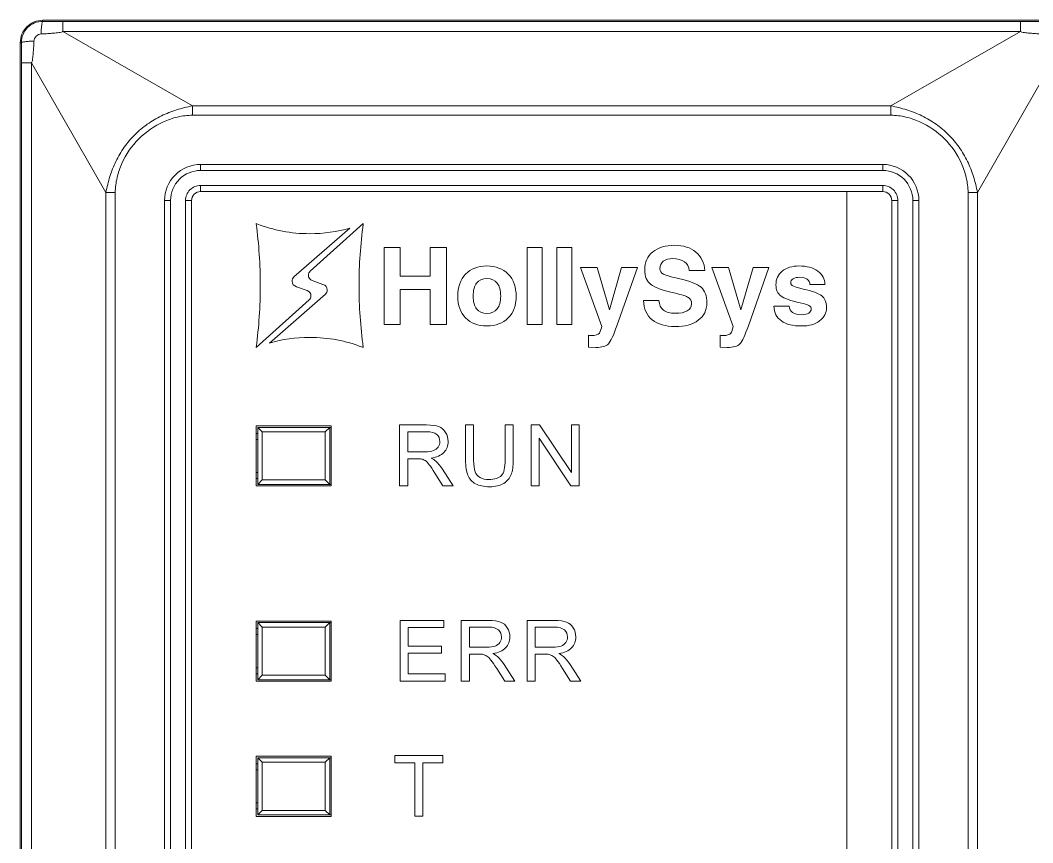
# Model space of a CAD drawing. Header units: millimetres. Extents: x 33157 to 59611, y -29750 to 1750.
# Drawn here: x 53839.09 to 53872.78, y -3944.29 to -3916.91 of the extents above; entities that cross this region are included whole.
import ezdxf

# ---------------------------------------------------------------- set-up
doc = ezdxf.new("R2010")
doc.units = ezdxf.units.MM
doc.layers.get('0').update_dxf_attribs({"lineweight": 18})

msp = doc.modelspace()

# ---------------------------------------------------------------- linework, layer by layer
at = {"lineweight": 9}
for p, q in [((53839.844, -3916.91), (53839.844, -3916.947)), ((53840.508, -3916.948), (53840.508, -3917.289)), ((53872.38, -3916.948), (53872.38, -3917.289)), ((53839.094, -3917.66), (53839.094, -4016.16)), ((53839.132, -3918.324), (53839.132, -3918.324)), ((53839.132, -3918.324), (53839.132, -4015.496)), ((53839.473, -3918.324), (53839.473, -3918.324)), ((53839.473, -3918.324), (53839.473, -4015.496)), ((53844.824, -3919.756), (53844.824, -3920.072)), ((53868.063, -3919.756), (53868.063, -3920.072)), ((53845.094, -3921.71), (53845.094, -3921.91)), ((53867.794, -3921.71), (53867.794, -3921.91)), ((53845.094, -3922.41), (53845.094, -3922.61)), ((53867.794, -3922.41), (53867.794, -3922.61)), ((53841.94, -3922.641), (53841.94, -4011.179)), ((53842.256, -3922.641), (53842.256, -4011.179)), ((53870.632, -3922.641), (53870.632, -3922.641)), ((53870.632, -3922.641), (53870.632, -4011.179)), ((53870.948, -3922.641), (53870.948, -3922.641)), ((53870.948, -3922.641), (53870.948, -4011.179)), ((53843.894, -3922.91), (53843.894, -3922.91)), ((53843.894, -3922.91), (53843.894, -4010.91)), ((53844.094, -3922.91), (53844.094, -3922.91)), ((53844.094, -3922.91), (53844.094, -4010.91)), ((53844.594, -3922.91), (53844.594, -4010.91)), ((53844.794, -3922.91), (53844.794, -4010.91)), ((53868.094, -3922.91), (53868.094, -3922.91)), ((53868.094, -3922.91), (53868.094, -4010.91)), ((53868.294, -3922.91), (53868.294, -3922.91)), ((53868.294, -3922.91), (53868.294, -4010.91)), ((53868.794, -3922.91), (53868.794, -4010.91)), ((53868.994, -3922.91), (53868.994, -4010.91)), ((53846.944, -3930.41), (53846.944, -3932.41)), ((53846.994, -3930.46), (53846.994, -3932.36)), ((53847.144, -3930.61), (53847.144, -3932.21)), ((53849.244, -3930.61), (53849.244, -3932.21)), ((53849.394, -3930.46), (53849.394, -3932.36)), ((53849.444, -3930.41), (53849.444, -3932.41)), ((53846.944, -3936.91), (53846.944, -3938.91)), ((53846.994, -3936.96), (53846.994, -3938.86)), ((53849.394, -3936.96), (53849.394, -3938.86)), ((53849.444, -3936.91), (53849.444, -3938.91)), ((53847.144, -3937.11), (53847.144, -3938.71)), ((53849.244, -3937.11), (53849.244, -3938.71)), ((53846.944, -3941.41), (53846.944, -3943.41)), ((53846.994, -3941.46), (53846.994, -3943.36)), ((53847.144, -3941.61), (53847.144, -3943.21)), ((53849.244, -3941.61), (53849.244, -3943.21)), ((53849.394, -3941.46), (53849.394, -3943.36)), ((53849.444, -3941.41), (53849.444, -3943.41))]:
    msp.add_line(p, q, dxfattribs=at)
for points, knots in [([(53839.844, -3916.91), (53839.645, -3916.91), (53839.454, -3916.989), (53839.313, -3917.13), (53839.173, -3917.27), (53839.094, -3917.461), (53839.094, -3917.66)], [0, 0, 0, 0, 174469.958842, 174469.958842, 174469.958842, 348939.917685, 348939.917685, 348939.917685, 348939.917685]), ([(53839.844, -3916.947), (53839.655, -3916.947), (53839.473, -3917.022), (53839.339, -3917.156), (53839.206, -3917.289), (53839.131, -3917.471), (53839.131, -3917.66)], [0, 0, 0, 0, 174470.113347, 174470.113347, 174470.113347, 348940.226693, 348940.226693, 348940.226693, 348940.226693]), ([(53839.844, -3916.947), (53839.839, -3916.948), (53839.836, -3916.952), (53839.834, -3916.956), (53839.829, -3916.964), (53839.827, -3916.972), (53839.825, -3916.98), (53839.821, -3916.992), (53839.818, -3917.005), (53839.816, -3917.018), (53839.812, -3917.035), (53839.81, -3917.052), (53839.808, -3917.069), (53839.802, -3917.114), (53839.798, -3917.159), (53839.795, -3917.204), (53839.791, -3917.258), (53839.789, -3917.313), (53839.788, -3917.367)], [0, 0, 0, 0, 148119.685254, 148119.685254, 148119.685254, 296239.370507, 296239.370507, 296239.370507, 444359.055761, 444359.055761, 444359.055761, 592478.741014, 592478.741014, 592478.741014, 740598.426268, 740598.426268, 740598.426268, 888718.111521, 888718.111521, 888718.111521, 888718.111521]), ([(53839.551, -3917.604), (53839.554, -3917.545), (53839.582, -3917.486), (53839.626, -3917.442), (53839.669, -3917.398), (53839.729, -3917.371), (53839.788, -3917.367)], [0, 0, 0, 0, 174471.967667, 174471.967667, 174471.967667, 348943.935334, 348943.935334, 348943.935334, 348943.935334]), ([(53839.788, -3917.367), (53839.848, -3917.364), (53839.909, -3917.361), (53839.969, -3917.357), (53840.029, -3917.353), (53840.09, -3917.349), (53840.15, -3917.345), (53840.21, -3917.34), (53840.27, -3917.334), (53840.331, -3917.327), (53840.391, -3917.32), (53840.452, -3917.311), (53840.508, -3917.289)], [0, 0, 0, 0, 154708.753204, 154708.753204, 154708.753204, 309417.506409, 309417.506409, 309417.506409, 464126.259613, 464126.259613, 464126.259613, 618835.012817, 618835.012817, 618835.012817, 618835.012817]), ([(53872.38, -3917.289), (53872.408, -3917.301), (53872.437, -3917.307), (53872.467, -3917.313), (53872.497, -3917.319), (53872.527, -3917.323), (53872.557, -3917.327), (53872.617, -3917.334), (53872.677, -3917.34), (53872.738, -3917.344), (53872.798, -3917.349), (53872.858, -3917.353), (53872.919, -3917.357), (53872.979, -3917.361), (53873.039, -3917.364), (53873.099, -3917.367)], [0, 0, 0, 0, 150442.959571, 150442.959571, 150442.959571, 300885.919142, 300885.919142, 300885.919142, 451328.878712, 451328.878712, 451328.878712, 601771.838283, 601771.838283, 601771.838283, 752214.797854, 752214.797854, 752214.797854, 752214.797854]), ([(53839.131, -3917.66), (53839.131, -3917.656), (53839.136, -3917.653), (53839.14, -3917.65), (53839.148, -3917.646), (53839.156, -3917.643), (53839.164, -3917.641), (53839.176, -3917.637), (53839.189, -3917.634), (53839.202, -3917.632), (53839.219, -3917.628), (53839.236, -3917.626), (53839.253, -3917.624), (53839.297, -3917.618), (53839.342, -3917.614), (53839.388, -3917.611), (53839.442, -3917.608), (53839.497, -3917.606), (53839.551, -3917.604)], [0, 0, 0, 0, 148118.972872, 148118.972872, 148118.972872, 296237.945744, 296237.945744, 296237.945744, 444356.918616, 444356.918616, 444356.918616, 592475.891488, 592475.891488, 592475.891488, 740594.86436, 740594.86436, 740594.86436, 888713.837232, 888713.837232, 888713.837232, 888713.837232]), ([(53839.473, -3918.324), (53839.484, -3918.296), (53839.491, -3918.266), (53839.497, -3918.237), (53839.502, -3918.207), (53839.507, -3918.177), (53839.511, -3918.147), (53839.518, -3918.087), (53839.524, -3918.026), (53839.528, -3917.966), (53839.533, -3917.906), (53839.537, -3917.845), (53839.541, -3917.785), (53839.545, -3917.725), (53839.548, -3917.665), (53839.551, -3917.604)], [0, 0, 0, 0, 150354.916278, 150354.916278, 150354.916278, 300709.832556, 300709.832556, 300709.832556, 451064.748834, 451064.748834, 451064.748834, 601419.665112, 601419.665112, 601419.665112, 751774.58139, 751774.58139, 751774.58139, 751774.58139]), ([(53844.824, -3919.756), (53844.736, -3919.778), (53844.648, -3919.797), (53844.56, -3919.819), (53844.471, -3919.841), (53844.384, -3919.865), (53844.297, -3919.892), (53844.124, -3919.947), (53843.954, -3920.013), (53843.791, -3920.093), (53843.627, -3920.172), (53843.47, -3920.265), (53843.322, -3920.371), (53843.174, -3920.476), (53843.035, -3920.594), (53842.906, -3920.722), (53842.777, -3920.851), (53842.66, -3920.99), (53842.554, -3921.138), (53842.449, -3921.286), (53842.356, -3921.443), (53842.276, -3921.607), (53842.197, -3921.77), (53842.13, -3921.94), (53842.076, -3922.113), (53842.049, -3922.2), (53842.025, -3922.288), (53842.003, -3922.376), (53841.981, -3922.464), (53841.962, -3922.552), (53841.94, -3922.641)], [0, 0, 0, 0, 142861.340134, 142861.340134, 142861.340134, 285722.680267, 285722.680267, 285722.680267, 428584.020401, 428584.020401, 428584.020401, 571445.360535, 571445.360535, 571445.360535, 714306.700669, 714306.700669, 714306.700669, 857168.040802, 857168.040802, 857168.040802, 1000029.380936, 1000029.380936, 1000029.380936, 1142890.72107, 1142890.72107, 1142890.72107, 1285752.061203, 1285752.061203, 1285752.061203, 1428613.401337, 1428613.401337, 1428613.401337, 1428613.401337]), ([(53870.948, -3922.641), (53870.926, -3922.552), (53870.906, -3922.464), (53870.885, -3922.376), (53870.863, -3922.288), (53870.839, -3922.2), (53870.811, -3922.113), (53870.757, -3921.94), (53870.691, -3921.77), (53870.611, -3921.607), (53870.531, -3921.443), (53870.438, -3921.286), (53870.333, -3921.138), (53870.228, -3920.99), (53870.11, -3920.851), (53869.982, -3920.722), (53869.853, -3920.594), (53869.714, -3920.476), (53869.565, -3920.371), (53869.417, -3920.265), (53869.26, -3920.172), (53869.097, -3920.093), (53868.934, -3920.013), (53868.764, -3919.947), (53868.59, -3919.892), (53868.504, -3919.865), (53868.416, -3919.841), (53868.328, -3919.819), (53868.24, -3919.797), (53868.151, -3919.778), (53868.063, -3919.756)], [0, 0, 0, 0, 142930.650156, 142930.650156, 142930.650156, 285861.300313, 285861.300313, 285861.300313, 428791.950469, 428791.950469, 428791.950469, 571722.600625, 571722.600625, 571722.600625, 714653.250782, 714653.250782, 714653.250782, 857583.900938, 857583.900938, 857583.900938, 1000514.551094, 1000514.551094, 1000514.551094, 1143445.201251, 1143445.201251, 1143445.201251, 1286375.851407, 1286375.851407, 1286375.851407, 1429306.501563, 1429306.501563, 1429306.501563, 1429306.501563]), ([(53844.824, -3920.072), (53844.658, -3920.072), (53844.492, -3920.094), (53844.33, -3920.132), (53844.168, -3920.17), (53844.01, -3920.224), (53843.858, -3920.292), (53843.555, -3920.428), (53843.276, -3920.621), (53843.04, -3920.856), (53842.804, -3921.092), (53842.612, -3921.371), (53842.476, -3921.674), (53842.408, -3921.826), (53842.354, -3921.984), (53842.316, -3922.146), (53842.278, -3922.308), (53842.256, -3922.474), (53842.256, -3922.641)], [0, 0, 0, 0, 148132.7807, 148132.7807, 148132.7807, 296265.5614, 296265.5614, 296265.5614, 444398.342099, 444398.342099, 444398.342099, 592531.122799, 592531.122799, 592531.122799, 740663.903499, 740663.903499, 740663.903499, 888796.684199, 888796.684199, 888796.684199, 888796.684199]), ([(53870.632, -3922.641), (53870.631, -3922.474), (53870.609, -3922.308), (53870.571, -3922.146), (53870.533, -3921.984), (53870.48, -3921.826), (53870.412, -3921.674), (53870.276, -3921.371), (53870.083, -3921.092), (53869.847, -3920.856), (53869.612, -3920.621), (53869.333, -3920.428), (53869.03, -3920.292), (53868.878, -3920.224), (53868.72, -3920.17), (53868.558, -3920.132), (53868.396, -3920.094), (53868.229, -3920.072), (53868.063, -3920.072)], [0, 0, 0, 0, 148203.703082, 148203.703082, 148203.703082, 296407.406165, 296407.406165, 296407.406165, 444611.109247, 444611.109247, 444611.109247, 592814.81233, 592814.81233, 592814.81233, 741018.515412, 741018.515412, 741018.515412, 889222.218494, 889222.218494, 889222.218494, 889222.218494]), ([(53845.094, -3921.71), (53844.776, -3921.71), (53844.47, -3921.836), (53844.245, -3922.061), (53844.02, -3922.286), (53843.894, -3922.592), (53843.894, -3922.91)], [0, 0, 0, 0, 174493.430189, 174493.430189, 174493.430189, 348986.860378, 348986.860378, 348986.860378, 348986.860378]), ([(53868.994, -3922.91), (53868.994, -3922.592), (53868.867, -3922.286), (53868.642, -3922.061), (53868.417, -3921.836), (53868.112, -3921.71), (53867.794, -3921.71)], [0, 0, 0, 0, 174569.299083, 174569.299083, 174569.299083, 349138.598166, 349138.598166, 349138.598166, 349138.598166]), ([(53845.094, -3921.91), (53844.829, -3921.91), (53844.574, -3922.015), (53844.387, -3922.203), (53844.199, -3922.39), (53844.094, -3922.645), (53844.094, -3922.91)], [0, 0, 0, 0, 174494.270094, 174494.270094, 174494.270094, 348988.540188, 348988.540188, 348988.540188, 348988.540188]), ([(53868.794, -3922.91), (53868.794, -3922.645), (53868.688, -3922.39), (53868.501, -3922.203), (53868.313, -3922.015), (53868.059, -3921.91), (53867.794, -3921.91)], [0, 0, 0, 0, 174569.282335, 174569.282335, 174569.282335, 349138.564671, 349138.564671, 349138.564671, 349138.564671]), ([(53845.094, -3922.41), (53844.961, -3922.41), (53844.834, -3922.463), (53844.74, -3922.556), (53844.646, -3922.65), (53844.594, -3922.777), (53844.594, -3922.91)], [0, 0, 0, 0, 174496.370333, 174496.370333, 174496.370333, 348992.740667, 348992.740667, 348992.740667, 348992.740667]), ([(53868.294, -3922.91), (53868.294, -3922.777), (53868.241, -3922.65), (53868.147, -3922.556), (53868.054, -3922.463), (53867.926, -3922.41), (53867.794, -3922.41)], [0, 0, 0, 0, 174569.240795, 174569.240795, 174569.240795, 349138.481591, 349138.481591, 349138.481591, 349138.481591]), ([(53845.094, -3922.61), (53845.014, -3922.61), (53844.938, -3922.642), (53844.882, -3922.698), (53844.825, -3922.754), (53844.794, -3922.83), (53844.794, -3922.91)], [0, 0, 0, 0, 174497.210388, 174497.210388, 174497.210388, 348994.420777, 348994.420777, 348994.420777, 348994.420777]), ([(53868.094, -3922.91), (53868.094, -3922.83), (53868.062, -3922.754), (53868.006, -3922.698), (53867.95, -3922.642), (53867.873, -3922.61), (53867.794, -3922.61)], [0, 0, 0, 0, 174569.224137, 174569.224137, 174569.224137, 349138.448273, 349138.448273, 349138.448273, 349138.448273])]:
    msp.add_open_spline(points, degree=3, knots=knots, dxfattribs=at)
for points in [[(53873.044, -3916.91), (53873.044, -3916.91), (53839.844, -3916.91), (53839.844, -3916.91)], [(53839.844, -3916.947), (53840.065, -3916.947), (53840.287, -3916.948), (53840.508, -3916.948)], [(53840.508, -3916.948), (53840.508, -3916.948), (53872.38, -3916.948), (53872.38, -3916.948)], [(53872.38, -3916.948), (53872.601, -3916.948), (53872.822, -3916.947), (53873.044, -3916.947)], [(53840.508, -3917.289), (53840.508, -3917.289), (53872.38, -3917.289), (53872.38, -3917.289)], [(53840.508, -3917.289), (53840.508, -3917.289), (53844.824, -3919.756), (53844.824, -3919.756)], [(53872.38, -3917.289), (53872.38, -3917.289), (53868.063, -3919.756), (53868.063, -3919.756)], [(53839.131, -3917.66), (53839.131, -3917.66), (53839.094, -3917.66), (53839.094, -3917.66)], [(53839.132, -3918.324), (53839.131, -3918.103), (53839.131, -3917.881), (53839.131, -3917.66)], [(53839.132, -3918.324), (53839.132, -3918.324), (53839.473, -3918.324), (53839.473, -3918.324)], [(53839.473, -3918.324), (53839.473, -3918.324), (53841.94, -3922.641), (53841.94, -3922.641)], [(53873.414, -3918.324), (53873.414, -3918.324), (53870.948, -3922.641), (53870.948, -3922.641)], [(53868.063, -3919.756), (53868.063, -3919.756), (53844.824, -3919.756), (53844.824, -3919.756)], [(53868.063, -3920.072), (53868.063, -3920.072), (53844.824, -3920.072), (53844.824, -3920.072)], [(53845.094, -3921.71), (53845.094, -3921.71), (53867.794, -3921.71), (53867.794, -3921.71)], [(53845.094, -3921.91), (53845.094, -3921.91), (53867.794, -3921.91), (53867.794, -3921.91)], [(53867.794, -3922.41), (53867.794, -3922.41), (53845.094, -3922.41), (53845.094, -3922.41)], [(53842.256, -3922.641), (53842.256, -3922.641), (53841.94, -3922.641), (53841.94, -3922.641)], [(53867.794, -3922.61), (53867.794, -3922.61), (53845.094, -3922.61), (53845.094, -3922.61)], [(53870.632, -3922.641), (53870.632, -3922.641), (53870.948, -3922.641), (53870.948, -3922.641)], [(53843.894, -3922.91), (53843.894, -3922.91), (53844.094, -3922.91), (53844.094, -3922.91)], [(53844.794, -3922.91), (53844.794, -3922.91), (53844.594, -3922.91), (53844.594, -3922.91)], [(53868.094, -3922.91), (53868.094, -3922.91), (53868.294, -3922.91), (53868.294, -3922.91)], [(53868.994, -3922.91), (53868.994, -3922.91), (53868.794, -3922.91), (53868.794, -3922.91)], [(53849.444, -3930.41), (53849.444, -3930.41), (53846.944, -3930.41), (53846.944, -3930.41)], [(53846.994, -3930.46), (53846.994, -3930.46), (53849.444, -3930.46), (53849.444, -3930.46)], [(53846.994, -3930.46), (53846.994, -3930.46), (53847.144, -3930.61), (53847.144, -3930.61)], [(53849.244, -3930.61), (53849.244, -3930.61), (53847.144, -3930.61), (53847.144, -3930.61)], [(53849.394, -3930.46), (53849.394, -3930.46), (53849.244, -3930.61), (53849.244, -3930.61)], [(53846.994, -3930.66), (53846.994, -3930.66), (53846.944, -3930.66), (53846.944, -3930.66)], [(53846.994, -3930.86), (53846.994, -3930.86), (53846.944, -3930.86), (53846.944, -3930.86)], [(53846.944, -3931.96), (53846.944, -3931.96), (53846.994, -3931.96), (53846.994, -3931.96)], [(53846.944, -3932.16), (53846.944, -3932.16), (53846.994, -3932.16), (53846.994, -3932.16)], [(53846.994, -3932.36), (53846.994, -3932.36), (53847.144, -3932.21), (53847.144, -3932.21)], [(53847.144, -3932.21), (53847.144, -3932.21), (53849.244, -3932.21), (53849.244, -3932.21)], [(53849.394, -3932.36), (53849.394, -3932.36), (53849.244, -3932.21), (53849.244, -3932.21)], [(53846.944, -3932.41), (53846.944, -3932.41), (53849.444, -3932.41), (53849.444, -3932.41)], [(53846.994, -3932.36), (53846.994, -3932.36), (53849.444, -3932.36), (53849.444, -3932.36)], [(53849.444, -3936.91), (53849.444, -3936.91), (53846.944, -3936.91), (53846.944, -3936.91)], [(53846.994, -3936.96), (53846.994, -3936.96), (53849.444, -3936.96), (53849.444, -3936.96)], [(53846.994, -3936.96), (53846.994, -3936.96), (53847.144, -3937.11), (53847.144, -3937.11)], [(53849.394, -3936.96), (53849.394, -3936.96), (53849.244, -3937.11), (53849.244, -3937.11)], [(53846.994, -3937.16), (53846.994, -3937.16), (53846.944, -3937.16), (53846.944, -3937.16)], [(53849.244, -3937.11), (53849.244, -3937.11), (53847.144, -3937.11), (53847.144, -3937.11)], [(53846.994, -3937.36), (53846.994, -3937.36), (53846.944, -3937.36), (53846.944, -3937.36)], [(53846.944, -3938.46), (53846.944, -3938.46), (53846.994, -3938.46), (53846.994, -3938.46)], [(53846.944, -3938.66), (53846.944, -3938.66), (53846.994, -3938.66), (53846.994, -3938.66)], [(53846.944, -3938.91), (53846.944, -3938.91), (53849.444, -3938.91), (53849.444, -3938.91)], [(53846.994, -3938.86), (53846.994, -3938.86), (53849.444, -3938.86), (53849.444, -3938.86)], [(53846.994, -3938.86), (53846.994, -3938.86), (53847.144, -3938.71), (53847.144, -3938.71)], [(53847.144, -3938.71), (53847.144, -3938.71), (53849.244, -3938.71), (53849.244, -3938.71)], [(53849.394, -3938.86), (53849.394, -3938.86), (53849.244, -3938.71), (53849.244, -3938.71)], [(53849.444, -3941.41), (53849.444, -3941.41), (53846.944, -3941.41), (53846.944, -3941.41)], [(53846.994, -3941.66), (53846.994, -3941.66), (53846.944, -3941.66), (53846.944, -3941.66)], [(53846.994, -3941.46), (53846.994, -3941.46), (53849.444, -3941.46), (53849.444, -3941.46)], [(53846.994, -3941.46), (53846.994, -3941.46), (53847.144, -3941.61), (53847.144, -3941.61)], [(53849.244, -3941.61), (53849.244, -3941.61), (53847.144, -3941.61), (53847.144, -3941.61)], [(53849.394, -3941.46), (53849.394, -3941.46), (53849.244, -3941.61), (53849.244, -3941.61)], [(53846.994, -3941.86), (53846.994, -3941.86), (53846.944, -3941.86), (53846.944, -3941.86)], [(53846.944, -3942.96), (53846.944, -3942.96), (53846.994, -3942.96), (53846.994, -3942.96)], [(53846.944, -3943.41), (53846.944, -3943.41), (53849.444, -3943.41), (53849.444, -3943.41)], [(53846.944, -3943.16), (53846.944, -3943.16), (53846.994, -3943.16), (53846.994, -3943.16)], [(53846.994, -3943.36), (53846.994, -3943.36), (53849.444, -3943.36), (53849.444, -3943.36)], [(53846.994, -3943.36), (53846.994, -3943.36), (53847.144, -3943.21), (53847.144, -3943.21)], [(53847.144, -3943.21), (53847.144, -3943.21), (53849.244, -3943.21), (53849.244, -3943.21)], [(53849.394, -3943.36), (53849.394, -3943.36), (53849.244, -3943.21), (53849.244, -3943.21)]]:
    msp.add_open_spline(points, degree=3, dxfattribs=at)
for points, knots in [([(53866.594, -3922.61), (53866.594, -3922.61), (53867.794, -3922.61), (53867.794, -3922.61), (53867.959, -3922.61), (53868.094, -3922.745), (53868.094, -3922.91), (53868.094, -3922.91), (53868.094, -3974.167), (53868.094, -3974.167), (53868.094, -3974.167), (53859.094, -3979.363), (53859.094, -3979.363), (53859.094, -3979.363), (53859.094, -3975.406), (53859.094, -3975.406), (53859.094, -3975.406), (53863.594, -3972.808), (53863.594, -3972.808), (53865.502, -3971.706), (53866.594, -3969.815), (53866.594, -3967.612), (53866.594, -3967.612), (53866.594, -3922.61), (53866.594, -3922.61)], [0, 0, 0, 0, 144894.691957, 144894.691957, 144894.691957, 289789.383913, 289789.383913, 289789.383913, 434684.07587, 434684.07587, 434684.07587, 579578.767826, 579578.767826, 579578.767826, 724473.459783, 724473.459783, 724473.459783, 869368.151739, 869368.151739, 869368.151739, 1014262.843696, 1014262.843696, 1014262.843696, 1159157.535652, 1159157.535652, 1159157.535652, 1159157.535652]), ([(53848.639, -3925.908), (53848.639, -3925.908), (53848.639, -3925.908), (53848.639, -3925.908), (53848.639, -3925.908), (53848.283, -3925.778), (53848.283, -3925.778), (53848.199, -3925.76), (53848.136, -3925.686), (53848.136, -3925.597), (53848.136, -3925.541), (53848.161, -3925.492), (53848.2, -3925.458), (53848.2, -3925.458), (53848.2, -3925.456), (53848.2, -3925.456), (53848.2, -3925.456), (53850.063, -3923.828), (53850.063, -3923.828), (53849.637, -3923.949), (53849.188, -3924.015), (53848.724, -3924.015), (53848.106, -3924.015), (53847.515, -3923.899), (53846.971, -3923.688), (53846.962, -3923.685), (53846.953, -3923.682), (53846.944, -3923.679), (53846.944, -3923.679), (53846.944, -3923.691), (53846.944, -3923.691), (53847.034, -3924.361), (53847.081, -3925.045), (53847.081, -3925.739), (53847.081, -3926.434), (53847.034, -3927.118), (53846.944, -3927.788), (53846.944, -3927.788), (53846.944, -3927.803), (53846.944, -3927.803), (53846.944, -3927.803), (53848.711, -3926.219), (53848.711, -3926.219), (53848.711, -3926.219), (53848.711, -3926.218), (53848.711, -3926.218), (53848.746, -3926.184), (53848.768, -3926.137), (53848.768, -3926.084), (53848.768, -3926.002), (53848.714, -3925.932), (53848.639, -3925.908)], [0, 0, 0, 0, 139502.042641, 139502.042641, 139502.042641, 279004.085282, 279004.085282, 279004.085282, 418506.127922, 418506.127922, 418506.127922, 558008.170563, 558008.170563, 558008.170563, 697510.213204, 697510.213204, 697510.213204, 837012.255845, 837012.255845, 837012.255845, 976514.298485, 976514.298485, 976514.298485, 1116016.341126, 1116016.341126, 1116016.341126, 1255518.383767, 1255518.383767, 1255518.383767, 1395020.426408, 1395020.426408, 1395020.426408, 1534522.469048, 1534522.469048, 1534522.469048, 1674024.511689, 1674024.511689, 1674024.511689, 1813526.55433, 1813526.55433, 1813526.55433, 1953028.596971, 1953028.596971, 1953028.596971, 2092530.639612, 2092530.639612, 2092530.639612, 2232032.682252, 2232032.682252, 2232032.682252, 2371534.724893, 2371534.724893, 2371534.724893, 2371534.724893]), ([(53848.809, -3925.573), (53848.809, -3925.573), (53848.809, -3925.573), (53848.809, -3925.573), (53848.809, -3925.573), (53849.165, -3925.703), (53849.165, -3925.703), (53849.249, -3925.721), (53849.311, -3925.795), (53849.311, -3925.884), (53849.311, -3925.94), (53849.286, -3925.989), (53849.248, -3926.023), (53849.248, -3926.023), (53849.248, -3926.025), (53849.248, -3926.025), (53849.248, -3926.025), (53847.385, -3927.653), (53847.385, -3927.653), (53847.811, -3927.531), (53848.259, -3927.465), (53848.724, -3927.465), (53849.342, -3927.465), (53849.933, -3927.582), (53850.477, -3927.792), (53850.486, -3927.796), (53850.495, -3927.798), (53850.504, -3927.801), (53850.504, -3927.801), (53850.504, -3927.79), (53850.504, -3927.79), (53850.414, -3927.12), (53850.366, -3926.436), (53850.366, -3925.741), (53850.366, -3925.046), (53850.414, -3924.363), (53850.504, -3923.693), (53850.504, -3923.693), (53850.504, -3923.678), (53850.504, -3923.678), (53850.504, -3923.678), (53848.737, -3925.261), (53848.737, -3925.261), (53848.737, -3925.261), (53848.737, -3925.263), (53848.737, -3925.263), (53848.702, -3925.296), (53848.68, -3925.344), (53848.68, -3925.396), (53848.68, -3925.479), (53848.734, -3925.548), (53848.809, -3925.573)], [0, 0, 0, 0, 139507.74373, 139507.74373, 139507.74373, 279015.48746, 279015.48746, 279015.48746, 418523.23119, 418523.23119, 418523.23119, 558030.97492, 558030.97492, 558030.97492, 697538.71865, 697538.71865, 697538.71865, 837046.46238, 837046.46238, 837046.46238, 976554.20611, 976554.20611, 976554.20611, 1116061.94984, 1116061.94984, 1116061.94984, 1255569.69357, 1255569.69357, 1255569.69357, 1395077.4373, 1395077.4373, 1395077.4373, 1534585.18103, 1534585.18103, 1534585.18103, 1674092.92476, 1674092.92476, 1674092.92476, 1813600.66849, 1813600.66849, 1813600.66849, 1953108.41222, 1953108.41222, 1953108.41222, 2092616.15595, 2092616.15595, 2092616.15595, 2232123.89968, 2232123.89968, 2232123.89968, 2371631.64341, 2371631.64341, 2371631.64341, 2371631.64341]), ([(53851.198, -3924.471), (53851.198, -3924.471), (53851.465, -3924.471), (53851.465, -3924.471), (53851.465, -3924.471), (53851.735, -3924.471), (53851.735, -3924.471), (53851.735, -3924.471), (53851.735, -3925.432), (53851.735, -3925.432), (53851.735, -3925.432), (53852.738, -3925.432), (53852.738, -3925.432), (53852.738, -3925.432), (53852.738, -3924.471), (53852.738, -3924.471), (53852.738, -3924.471), (53853.006, -3924.471), (53853.006, -3924.471), (53853.006, -3924.471), (53853.275, -3924.471), (53853.275, -3924.471), (53853.275, -3924.471), (53853.275, -3927.037), (53853.275, -3927.037), (53853.275, -3927.037), (53853.007, -3927.037), (53853.007, -3927.037), (53853.007, -3927.037), (53852.738, -3927.037), (53852.738, -3927.037), (53852.738, -3927.037), (53852.738, -3925.874), (53852.738, -3925.874), (53852.738, -3925.874), (53851.735, -3925.874), (53851.735, -3925.874), (53851.735, -3925.874), (53851.735, -3927.037), (53851.735, -3927.037), (53851.735, -3927.037), (53851.467, -3927.037), (53851.467, -3927.037), (53851.467, -3927.037), (53851.198, -3927.037), (53851.198, -3927.037), (53851.198, -3927.037), (53851.198, -3924.471), (53851.198, -3924.471)], [0, 0, 0, 0, 139922.838969, 139922.838969, 139922.838969, 279845.677939, 279845.677939, 279845.677939, 419768.516908, 419768.516908, 419768.516908, 559691.355878, 559691.355878, 559691.355878, 699614.194847, 699614.194847, 699614.194847, 839537.033817, 839537.033817, 839537.033817, 979459.872786, 979459.872786, 979459.872786, 1119382.711756, 1119382.711756, 1119382.711756, 1259305.550725, 1259305.550725, 1259305.550725, 1399228.389695, 1399228.389695, 1399228.389695, 1539151.228664, 1539151.228664, 1539151.228664, 1679074.067634, 1679074.067634, 1679074.067634, 1818996.906603, 1818996.906603, 1818996.906603, 1958919.745573, 1958919.745573, 1958919.745573, 2098842.584542, 2098842.584542, 2098842.584542, 2238765.423512, 2238765.423512, 2238765.423512, 2238765.423512]), ([(53855.958, -3924.471), (53855.958, -3924.471), (53856.208, -3924.471), (53856.208, -3924.471), (53856.208, -3924.471), (53856.459, -3924.471), (53856.459, -3924.471), (53856.459, -3924.471), (53856.459, -3927.037), (53856.459, -3927.037), (53856.459, -3927.037), (53856.209, -3927.037), (53856.209, -3927.037), (53856.209, -3927.037), (53855.958, -3927.037), (53855.958, -3927.037), (53855.958, -3927.037), (53855.958, -3924.471), (53855.958, -3924.471)], [0, 0, 0, 0, 148173.743823, 148173.743823, 148173.743823, 296347.487646, 296347.487646, 296347.487646, 444521.231469, 444521.231469, 444521.231469, 592694.975292, 592694.975292, 592694.975292, 740868.719115, 740868.719115, 740868.719115, 889042.462938, 889042.462938, 889042.462938, 889042.462938]), ([(53856.952, -3924.471), (53856.952, -3924.471), (53857.201, -3924.471), (53857.201, -3924.471), (53857.201, -3924.471), (53857.452, -3924.471), (53857.452, -3924.471), (53857.452, -3924.471), (53857.452, -3927.037), (53857.452, -3927.037), (53857.452, -3927.037), (53857.203, -3927.037), (53857.203, -3927.037), (53857.203, -3927.037), (53856.952, -3927.037), (53856.952, -3927.037), (53856.952, -3927.037), (53856.952, -3924.471), (53856.952, -3924.471)], [0, 0, 0, 0, 148176.372072, 148176.372072, 148176.372072, 296352.744143, 296352.744143, 296352.744143, 444529.116215, 444529.116215, 444529.116215, 592705.488287, 592705.488287, 592705.488287, 740881.860359, 740881.860359, 740881.860359, 889058.23243, 889058.23243, 889058.23243, 889058.23243]), ([(53861.353, -3925.242), (53861.344, -3925.12), (53861.29, -3925.022), (53861.193, -3924.951), (53861.095, -3924.879), (53860.967, -3924.843), (53860.811, -3924.843), (53860.674, -3924.843), (53860.568, -3924.873), (53860.491, -3924.933), (53860.414, -3924.993), (53860.376, -3925.076), (53860.376, -3925.183), (53860.376, -3925.26), (53860.416, -3925.319), (53860.497, -3925.361), (53860.576, -3925.403), (53860.744, -3925.453), (53861.001, -3925.51), (53861.375, -3925.594), (53861.625, -3925.69), (53861.75, -3925.799), (53861.876, -3925.908), (53861.939, -3926.082), (53861.939, -3926.322), (53861.939, -3926.562), (53861.844, -3926.754), (53861.654, -3926.895), (53861.465, -3927.037), (53861.208, -3927.107), (53860.885, -3927.107), (53860.56, -3927.107), (53860.306, -3927.032), (53860.123, -3926.882), (53859.941, -3926.732), (53859.843, -3926.518), (53859.83, -3926.241), (53859.83, -3926.241), (53860.346, -3926.241), (53860.346, -3926.241), (53860.352, -3926.377), (53860.402, -3926.482), (53860.495, -3926.555), (53860.588, -3926.629), (53860.718, -3926.665), (53860.884, -3926.665), (53861.056, -3926.665), (53861.189, -3926.638), (53861.285, -3926.582), (53861.381, -3926.527), (53861.43, -3926.451), (53861.43, -3926.353), (53861.43, -3926.256), (53861.395, -3926.185), (53861.326, -3926.14), (53861.258, -3926.094), (53861.114, -3926.047), (53860.893, -3925.998), (53860.485, -3925.908), (53860.213, -3925.809), (53860.076, -3925.703), (53859.939, -3925.599), (53859.871, -3925.435), (53859.871, -3925.213), (53859.871, -3924.964), (53859.961, -3924.766), (53860.142, -3924.62), (53860.322, -3924.474), (53860.566, -3924.401), (53860.874, -3924.401), (53861.161, -3924.401), (53861.395, -3924.477), (53861.576, -3924.628), (53861.756, -3924.78), (53861.856, -3924.985), (53861.876, -3925.242), (53861.876, -3925.242), (53861.353, -3925.242), (53861.353, -3925.242)], [0, 0, 0, 0, 138042.753842, 138042.753842, 138042.753842, 276085.507684, 276085.507684, 276085.507684, 414128.261526, 414128.261526, 414128.261526, 552171.015367, 552171.015367, 552171.015367, 690213.769209, 690213.769209, 690213.769209, 828256.523051, 828256.523051, 828256.523051, 966299.276893, 966299.276893, 966299.276893, 1104342.030735, 1104342.030735, 1104342.030735, 1242384.784577, 1242384.784577, 1242384.784577, 1380427.538419, 1380427.538419, 1380427.538419, 1518470.292261, 1518470.292261, 1518470.292261, 1656513.046102, 1656513.046102, 1656513.046102, 1794555.799944, 1794555.799944, 1794555.799944, 1932598.553786, 1932598.553786, 1932598.553786, 2070641.307628, 2070641.307628, 2070641.307628, 2208684.06147, 2208684.06147, 2208684.06147, 2346726.815312, 2346726.815312, 2346726.815312, 2484769.569154, 2484769.569154, 2484769.569154, 2622812.322996, 2622812.322996, 2622812.322996, 2760855.076837, 2760855.076837, 2760855.076837, 2898897.830679, 2898897.830679, 2898897.830679, 3036940.584521, 3036940.584521, 3036940.584521, 3174983.338363, 3174983.338363, 3174983.338363, 3313026.092205, 3313026.092205, 3313026.092205, 3451068.846047, 3451068.846047, 3451068.846047, 3589111.599889, 3589111.599889, 3589111.599889, 3589111.599889]), ([(53853.913, -3926.82), (53853.737, -3926.642), (53853.65, -3926.402), (53853.65, -3926.099), (53853.65, -3925.79), (53853.737, -3925.544), (53853.913, -3925.362), (53854.088, -3925.18), (53854.324, -3925.089), (53854.621, -3925.089), (53854.92, -3925.089), (53855.157, -3925.18), (53855.332, -3925.362), (53855.506, -3925.544), (53855.594, -3925.79), (53855.594, -3926.099), (53855.594, -3926.402), (53855.506, -3926.642), (53855.332, -3926.82), (53855.157, -3926.998), (53854.92, -3927.087), (53854.621, -3927.087), (53854.324, -3927.087), (53854.088, -3926.998), (53853.913, -3926.82)], [0, 0, 0, 0, 144873.754192, 144873.754192, 144873.754192, 289747.508385, 289747.508385, 289747.508385, 434621.262577, 434621.262577, 434621.262577, 579495.016769, 579495.016769, 579495.016769, 724368.770962, 724368.770962, 724368.770962, 869242.525154, 869242.525154, 869242.525154, 1014116.279346, 1014116.279346, 1014116.279346, 1158990.033538, 1158990.033538, 1158990.033538, 1158990.033538]), ([(53858.945, -3927.078), (53858.836, -3927.398), (53858.742, -3927.599), (53858.664, -3927.68), (53858.586, -3927.762), (53858.447, -3927.803), (53858.246, -3927.803), (53858.246, -3927.803), (53858.007, -3927.797), (53858.007, -3927.797), (53858.007, -3927.797), (53858.007, -3927.396), (53858.007, -3927.396), (53858.018, -3927.4), (53858.05, -3927.403), (53858.103, -3927.403), (53858.237, -3927.403), (53858.324, -3927.375), (53858.365, -3927.321), (53858.39, -3927.286), (53858.416, -3927.214), (53858.442, -3927.104), (53858.442, -3927.104), (53857.733, -3925.138), (53857.733, -3925.138), (53857.733, -3925.138), (53858.009, -3925.138), (53858.009, -3925.138), (53858.009, -3925.138), (53858.287, -3925.138), (53858.287, -3925.138), (53858.287, -3925.138), (53858.7, -3926.548), (53858.7, -3926.548), (53858.7, -3926.548), (53858.701, -3926.548), (53858.701, -3926.548), (53858.701, -3926.548), (53859.103, -3925.138), (53859.103, -3925.138), (53859.103, -3925.138), (53859.365, -3925.138), (53859.365, -3925.138), (53859.365, -3925.138), (53859.627, -3925.138), (53859.627, -3925.138), (53859.627, -3925.138), (53858.945, -3927.078), (53858.945, -3927.078)], [0, 0, 0, 0, 139940.715407, 139940.715407, 139940.715407, 279881.430814, 279881.430814, 279881.430814, 419822.146221, 419822.146221, 419822.146221, 559762.861628, 559762.861628, 559762.861628, 699703.577035, 699703.577035, 699703.577035, 839644.292442, 839644.292442, 839644.292442, 979585.007849, 979585.007849, 979585.007849, 1119525.723256, 1119525.723256, 1119525.723256, 1259466.438663, 1259466.438663, 1259466.438663, 1399407.154069, 1399407.154069, 1399407.154069, 1539347.869476, 1539347.869476, 1539347.869476, 1679288.584883, 1679288.584883, 1679288.584883, 1819229.30029, 1819229.30029, 1819229.30029, 1959170.015697, 1959170.015697, 1959170.015697, 2099110.731104, 2099110.731104, 2099110.731104, 2239051.446511, 2239051.446511, 2239051.446511, 2239051.446511]), ([(53863.32, -3927.078), (53863.21, -3927.398), (53863.116, -3927.599), (53863.038, -3927.68), (53862.96, -3927.762), (53862.821, -3927.803), (53862.62, -3927.803), (53862.62, -3927.803), (53862.381, -3927.797), (53862.381, -3927.797), (53862.381, -3927.797), (53862.381, -3927.396), (53862.381, -3927.396), (53862.393, -3927.4), (53862.425, -3927.403), (53862.477, -3927.403), (53862.611, -3927.403), (53862.698, -3927.375), (53862.739, -3927.321), (53862.765, -3927.286), (53862.79, -3927.214), (53862.816, -3927.104), (53862.816, -3927.104), (53862.107, -3925.138), (53862.107, -3925.138), (53862.107, -3925.138), (53862.383, -3925.138), (53862.383, -3925.138), (53862.383, -3925.138), (53862.661, -3925.138), (53862.661, -3925.138), (53862.661, -3925.138), (53863.074, -3926.548), (53863.074, -3926.548), (53863.074, -3926.548), (53863.075, -3926.548), (53863.075, -3926.548), (53863.075, -3926.548), (53863.477, -3925.138), (53863.477, -3925.138), (53863.477, -3925.138), (53863.739, -3925.138), (53863.739, -3925.138), (53863.739, -3925.138), (53864.001, -3925.138), (53864.001, -3925.138), (53864.001, -3925.138), (53863.32, -3927.078), (53863.32, -3927.078)], [0, 0, 0, 0, 139951.643048, 139951.643048, 139951.643048, 279903.286096, 279903.286096, 279903.286096, 419854.929145, 419854.929145, 419854.929145, 559806.572193, 559806.572193, 559806.572193, 699758.215241, 699758.215241, 699758.215241, 839709.858289, 839709.858289, 839709.858289, 979661.501337, 979661.501337, 979661.501337, 1119613.144385, 1119613.144385, 1119613.144385, 1259564.787434, 1259564.787434, 1259564.787434, 1399516.430482, 1399516.430482, 1399516.430482, 1539468.07353, 1539468.07353, 1539468.07353, 1679419.716578, 1679419.716578, 1679419.716578, 1819371.359626, 1819371.359626, 1819371.359626, 1959323.002675, 1959323.002675, 1959323.002675, 2099274.645723, 2099274.645723, 2099274.645723, 2239226.288771, 2239226.288771, 2239226.288771, 2239226.288771]), ([(53865.369, -3925.709), (53865.369, -3925.635), (53865.339, -3925.576), (53865.278, -3925.532), (53865.218, -3925.488), (53865.138, -3925.465), (53865.037, -3925.465), (53864.941, -3925.465), (53864.865, -3925.482), (53864.811, -3925.515), (53864.757, -3925.548), (53864.73, -3925.595), (53864.73, -3925.654), (53864.73, -3925.696), (53864.761, -3925.732), (53864.822, -3925.762), (53864.883, -3925.792), (53864.991, -3925.823), (53865.146, -3925.858), (53865.453, -3925.927), (53865.659, -3926.002), (53865.763, -3926.083), (53865.867, -3926.165), (53865.919, -3926.293), (53865.919, -3926.467), (53865.919, -3926.653), (53865.843, -3926.803), (53865.692, -3926.917), (53865.541, -3927.03), (53865.342, -3927.087), (53865.096, -3927.087), (53864.803, -3927.087), (53864.578, -3927.031), (53864.42, -3926.919), (53864.262, -3926.808), (53864.178, -3926.645), (53864.168, -3926.431), (53864.168, -3926.431), (53864.677, -3926.431), (53864.677, -3926.431), (53864.681, -3926.518), (53864.72, -3926.586), (53864.794, -3926.636), (53864.868, -3926.686), (53864.968, -3926.71), (53865.095, -3926.71), (53865.195, -3926.71), (53865.274, -3926.693), (53865.33, -3926.659), (53865.387, -3926.624), (53865.415, -3926.576), (53865.415, -3926.515), (53865.415, -3926.472), (53865.388, -3926.435), (53865.333, -3926.405), (53865.278, -3926.376), (53865.182, -3926.346), (53865.045, -3926.316), (53864.724, -3926.244), (53864.509, -3926.167), (53864.401, -3926.087), (53864.293, -3926.008), (53864.238, -3925.885), (53864.238, -3925.719), (53864.238, -3925.53), (53864.309, -3925.378), (53864.449, -3925.262), (53864.589, -3925.147), (53864.774, -3925.089), (53865.003, -3925.089), (53865.261, -3925.089), (53865.47, -3925.146), (53865.628, -3925.259), (53865.786, -3925.373), (53865.865, -3925.523), (53865.865, -3925.709), (53865.865, -3925.709), (53865.865, -3925.709), (53865.865, -3925.709), (53865.865, -3925.709), (53865.369, -3925.709), (53865.369, -3925.709)], [0, 0, 0, 0, 137867.512346, 137867.512346, 137867.512346, 275735.024693, 275735.024693, 275735.024693, 413602.537039, 413602.537039, 413602.537039, 551470.049385, 551470.049385, 551470.049385, 689337.561731, 689337.561731, 689337.561731, 827205.074078, 827205.074078, 827205.074078, 965072.586424, 965072.586424, 965072.586424, 1102940.09877, 1102940.09877, 1102940.09877, 1240807.611116, 1240807.611116, 1240807.611116, 1378675.123463, 1378675.123463, 1378675.123463, 1516542.635809, 1516542.635809, 1516542.635809, 1654410.148155, 1654410.148155, 1654410.148155, 1792277.660501, 1792277.660501, 1792277.660501, 1930145.172848, 1930145.172848, 1930145.172848, 2068012.685194, 2068012.685194, 2068012.685194, 2205880.19754, 2205880.19754, 2205880.19754, 2343747.709886, 2343747.709886, 2343747.709886, 2481615.222233, 2481615.222233, 2481615.222233, 2619482.734579, 2619482.734579, 2619482.734579, 2757350.246925, 2757350.246925, 2757350.246925, 2895217.759271, 2895217.759271, 2895217.759271, 3033085.271618, 3033085.271618, 3033085.271618, 3170952.783964, 3170952.783964, 3170952.783964, 3308820.29631, 3308820.29631, 3308820.29631, 3446687.808656, 3446687.808656, 3446687.808656, 3584555.321003, 3584555.321003, 3584555.321003, 3722422.833349, 3722422.833349, 3722422.833349, 3722422.833349]), ([(53854.962, -3926.521), (53855.04, -3926.423), (53855.08, -3926.281), (53855.08, -3926.094), (53855.08, -3925.902), (53855.04, -3925.757), (53854.962, -3925.657), (53854.884, -3925.558), (53854.77, -3925.508), (53854.621, -3925.508), (53854.471, -3925.508), (53854.358, -3925.558), (53854.28, -3925.657), (53854.203, -3925.757), (53854.164, -3925.902), (53854.164, -3926.094), (53854.164, -3926.281), (53854.203, -3926.423), (53854.28, -3926.521), (53854.358, -3926.619), (53854.471, -3926.667), (53854.621, -3926.667), (53854.77, -3926.667), (53854.884, -3926.619), (53854.962, -3926.521)], [0, 0, 0, 0, 144875.05015, 144875.05015, 144875.05015, 289750.1003, 289750.1003, 289750.1003, 434625.150449, 434625.150449, 434625.150449, 579500.200599, 579500.200599, 579500.200599, 724375.250749, 724375.250749, 724375.250749, 869250.300899, 869250.300899, 869250.300899, 1014125.351048, 1014125.351048, 1014125.351048, 1159000.401198, 1159000.401198, 1159000.401198, 1159000.401198]), ([(53851.717, -3932.403), (53851.717, -3932.403), (53851.717, -3930.382), (53851.717, -3930.382), (53851.717, -3930.382), (53852.612, -3930.382), (53852.612, -3930.382), (53852.792, -3930.382), (53852.929, -3930.4), (53853.023, -3930.437), (53853.116, -3930.473), (53853.191, -3930.537), (53853.247, -3930.629), (53853.303, -3930.72), (53853.331, -3930.822), (53853.331, -3930.933), (53853.331, -3931.076), (53853.284, -3931.197), (53853.192, -3931.296), (53853.099, -3931.394), (53852.956, -3931.456), (53852.762, -3931.483), (53852.833, -3931.517), (53852.887, -3931.551), (53852.923, -3931.583), (53853.002, -3931.655), (53853.075, -3931.745), (53853.145, -3931.853), (53853.145, -3931.853), (53853.494, -3932.403), (53853.494, -3932.403), (53853.494, -3932.403), (53853.16, -3932.403), (53853.16, -3932.403), (53853.16, -3932.403), (53852.893, -3931.982), (53852.893, -3931.982), (53852.815, -3931.861), (53852.751, -3931.768), (53852.701, -3931.703), (53852.65, -3931.639), (53852.605, -3931.594), (53852.565, -3931.568), (53852.525, -3931.543), (53852.484, -3931.525), (53852.443, -3931.515), (53852.413, -3931.509), (53852.363, -3931.505), (53852.294, -3931.505), (53852.294, -3931.505), (53851.985, -3931.505), (53851.985, -3931.505), (53851.985, -3931.505), (53851.985, -3932.403), (53851.985, -3932.403), (53851.985, -3932.403), (53851.717, -3932.403), (53851.717, -3932.403)], [0, 0, 0, 0, 139044.942148, 139044.942148, 139044.942148, 278089.884296, 278089.884296, 278089.884296, 417134.826444, 417134.826444, 417134.826444, 556179.768593, 556179.768593, 556179.768593, 695224.710741, 695224.710741, 695224.710741, 834269.652889, 834269.652889, 834269.652889, 973314.595037, 973314.595037, 973314.595037, 1112359.537185, 1112359.537185, 1112359.537185, 1251404.479333, 1251404.479333, 1251404.479333, 1390449.421481, 1390449.421481, 1390449.421481, 1529494.36363, 1529494.36363, 1529494.36363, 1668539.305778, 1668539.305778, 1668539.305778, 1807584.247926, 1807584.247926, 1807584.247926, 1946629.190074, 1946629.190074, 1946629.190074, 2085674.132222, 2085674.132222, 2085674.132222, 2224719.07437, 2224719.07437, 2224719.07437, 2363764.016518, 2363764.016518, 2363764.016518, 2502808.958667, 2502808.958667, 2502808.958667, 2641853.900815, 2641853.900815, 2641853.900815, 2641853.900815]), ([(53851.985, -3931.274), (53851.985, -3931.274), (53852.558, -3931.274), (53852.558, -3931.274), (53852.681, -3931.274), (53852.776, -3931.261), (53852.844, -3931.236), (53852.913, -3931.211), (53852.965, -3931.17), (53853.001, -3931.115), (53853.036, -3931.059), (53853.054, -3930.999), (53853.054, -3930.933), (53853.054, -3930.838), (53853.02, -3930.759), (53852.951, -3930.697), (53852.882, -3930.636), (53852.772, -3930.605), (53852.623, -3930.605), (53852.623, -3930.605), (53851.985, -3930.605), (53851.985, -3930.605), (53851.985, -3930.605), (53851.985, -3931.274), (53851.985, -3931.274)], [0, 0, 0, 0, 144877.883444, 144877.883444, 144877.883444, 289755.766887, 289755.766887, 289755.766887, 434633.650331, 434633.650331, 434633.650331, 579511.533774, 579511.533774, 579511.533774, 724389.417218, 724389.417218, 724389.417218, 869267.300662, 869267.300662, 869267.300662, 1014145.184105, 1014145.184105, 1014145.184105, 1159023.067549, 1159023.067549, 1159023.067549, 1159023.067549]), ([(53855.229, -3930.382), (53855.229, -3930.382), (53855.497, -3930.382), (53855.497, -3930.382), (53855.497, -3930.382), (53855.497, -3931.549), (53855.497, -3931.549), (53855.497, -3931.752), (53855.474, -3931.914), (53855.429, -3932.033), (53855.383, -3932.152), (53855.3, -3932.25), (53855.18, -3932.324), (53855.061, -3932.399), (53854.904, -3932.437), (53854.709, -3932.437), (53854.521, -3932.437), (53854.366, -3932.404), (53854.246, -3932.339), (53854.125, -3932.273), (53854.04, -3932.179), (53853.989, -3932.056), (53853.937, -3931.932), (53853.911, -3931.763), (53853.911, -3931.549), (53853.911, -3931.549), (53853.911, -3930.382), (53853.911, -3930.382), (53853.911, -3930.382), (53854.18, -3930.382), (53854.18, -3930.382), (53854.18, -3930.382), (53854.18, -3931.549), (53854.18, -3931.549), (53854.18, -3931.724), (53854.196, -3931.854), (53854.228, -3931.937), (53854.261, -3932.02), (53854.316, -3932.084), (53854.396, -3932.129), (53854.475, -3932.174), (53854.572, -3932.197), (53854.686, -3932.197), (53854.882, -3932.197), (53855.021, -3932.152), (53855.105, -3932.063), (53855.188, -3931.974), (53855.229, -3931.803), (53855.229, -3931.549), (53855.229, -3931.549), (53855.229, -3930.382), (53855.229, -3930.382)], [0, 0, 0, 0, 139527.876817, 139527.876817, 139527.876817, 279055.753634, 279055.753634, 279055.753634, 418583.630451, 418583.630451, 418583.630451, 558111.507269, 558111.507269, 558111.507269, 697639.384086, 697639.384086, 697639.384086, 837167.260903, 837167.260903, 837167.260903, 976695.13772, 976695.13772, 976695.13772, 1116223.014537, 1116223.014537, 1116223.014537, 1255750.891354, 1255750.891354, 1255750.891354, 1395278.768171, 1395278.768171, 1395278.768171, 1534806.644989, 1534806.644989, 1534806.644989, 1674334.521806, 1674334.521806, 1674334.521806, 1813862.398623, 1813862.398623, 1813862.398623, 1953390.27544, 1953390.27544, 1953390.27544, 2092918.152257, 2092918.152257, 2092918.152257, 2232446.029074, 2232446.029074, 2232446.029074, 2371973.905891, 2371973.905891, 2371973.905891, 2371973.905891]), ([(53856.098, -3932.403), (53856.098, -3932.403), (53856.098, -3930.382), (53856.098, -3930.382), (53856.098, -3930.382), (53856.373, -3930.382), (53856.373, -3930.382), (53856.373, -3930.382), (53857.433, -3931.968), (53857.433, -3931.968), (53857.433, -3931.968), (53857.433, -3930.382), (53857.433, -3930.382), (53857.433, -3930.382), (53857.69, -3930.382), (53857.69, -3930.382), (53857.69, -3930.382), (53857.69, -3932.403), (53857.69, -3932.403), (53857.69, -3932.403), (53857.415, -3932.403), (53857.415, -3932.403), (53857.415, -3932.403), (53856.355, -3930.817), (53856.355, -3930.817), (53856.355, -3930.817), (53856.355, -3932.403), (53856.355, -3932.403), (53856.355, -3932.403), (53856.098, -3932.403), (53856.098, -3932.403)], [0, 0, 0, 0, 142907.123589, 142907.123589, 142907.123589, 285814.247179, 285814.247179, 285814.247179, 428721.370768, 428721.370768, 428721.370768, 571628.494358, 571628.494358, 571628.494358, 714535.617947, 714535.617947, 714535.617947, 857442.741537, 857442.741537, 857442.741537, 1000349.865126, 1000349.865126, 1000349.865126, 1143256.988716, 1143256.988716, 1143256.988716, 1286164.112305, 1286164.112305, 1286164.112305, 1429071.235895, 1429071.235895, 1429071.235895, 1429071.235895]), ([(53851.73, -3938.907), (53851.73, -3938.907), (53851.73, -3936.886), (53851.73, -3936.886), (53851.73, -3936.886), (53853.189, -3936.886), (53853.189, -3936.886), (53853.189, -3936.886), (53853.189, -3937.124), (53853.189, -3937.124), (53853.189, -3937.124), (53851.998, -3937.124), (53851.998, -3937.124), (53851.998, -3937.124), (53851.998, -3937.744), (53851.998, -3937.744), (53851.998, -3937.744), (53853.113, -3937.744), (53853.113, -3937.744), (53853.113, -3937.744), (53853.113, -3937.981), (53853.113, -3937.981), (53853.113, -3937.981), (53851.998, -3937.981), (53851.998, -3937.981), (53851.998, -3937.981), (53851.998, -3938.67), (53851.998, -3938.67), (53851.998, -3938.67), (53853.237, -3938.67), (53853.237, -3938.67), (53853.237, -3938.67), (53853.237, -3938.907), (53853.237, -3938.907), (53853.237, -3938.907), (53851.73, -3938.907), (53851.73, -3938.907)], [0, 0, 0, 0, 141586.105407, 141586.105407, 141586.105407, 283172.210814, 283172.210814, 283172.210814, 424758.316221, 424758.316221, 424758.316221, 566344.421627, 566344.421627, 566344.421627, 707930.527034, 707930.527034, 707930.527034, 849516.632441, 849516.632441, 849516.632441, 991102.737848, 991102.737848, 991102.737848, 1132688.843255, 1132688.843255, 1132688.843255, 1274274.948662, 1274274.948662, 1274274.948662, 1415861.054069, 1415861.054069, 1415861.054069, 1557447.159475, 1557447.159475, 1557447.159475, 1699033.264882, 1699033.264882, 1699033.264882, 1699033.264882]), ([(53853.769, -3938.907), (53853.769, -3938.907), (53853.769, -3936.886), (53853.769, -3936.886), (53853.769, -3936.886), (53854.665, -3936.886), (53854.665, -3936.886), (53854.845, -3936.886), (53854.982, -3936.905), (53855.076, -3936.941), (53855.169, -3936.977), (53855.244, -3937.041), (53855.3, -3937.133), (53855.356, -3937.225), (53855.384, -3937.326), (53855.384, -3937.437), (53855.384, -3937.581), (53855.337, -3937.702), (53855.244, -3937.8), (53855.152, -3937.898), (53855.009, -3937.96), (53854.815, -3937.987), (53854.886, -3938.021), (53854.94, -3938.055), (53854.976, -3938.088), (53855.054, -3938.159), (53855.128, -3938.249), (53855.197, -3938.357), (53855.197, -3938.357), (53855.547, -3938.907), (53855.547, -3938.907), (53855.547, -3938.907), (53855.213, -3938.907), (53855.213, -3938.907), (53855.213, -3938.907), (53854.946, -3938.487), (53854.946, -3938.487), (53854.868, -3938.365), (53854.804, -3938.272), (53854.753, -3938.208), (53854.703, -3938.143), (53854.657, -3938.099), (53854.617, -3938.073), (53854.578, -3938.047), (53854.537, -3938.029), (53854.496, -3938.019), (53854.465, -3938.013), (53854.416, -3938.01), (53854.347, -3938.01), (53854.347, -3938.01), (53854.037, -3938.01), (53854.037, -3938.01), (53854.037, -3938.01), (53854.037, -3938.907), (53854.037, -3938.907), (53854.037, -3938.907), (53853.769, -3938.907), (53853.769, -3938.907)], [0, 0, 0, 0, 139058.750781, 139058.750781, 139058.750781, 278117.501563, 278117.501563, 278117.501563, 417176.252344, 417176.252344, 417176.252344, 556235.003126, 556235.003126, 556235.003126, 695293.753907, 695293.753907, 695293.753907, 834352.504689, 834352.504689, 834352.504689, 973411.25547, 973411.25547, 973411.25547, 1112470.006252, 1112470.006252, 1112470.006252, 1251528.757033, 1251528.757033, 1251528.757033, 1390587.507815, 1390587.507815, 1390587.507815, 1529646.258596, 1529646.258596, 1529646.258596, 1668705.009377, 1668705.009377, 1668705.009377, 1807763.760159, 1807763.760159, 1807763.760159, 1946822.51094, 1946822.51094, 1946822.51094, 2085881.261722, 2085881.261722, 2085881.261722, 2224940.012503, 2224940.012503, 2224940.012503, 2363998.763285, 2363998.763285, 2363998.763285, 2503057.514066, 2503057.514066, 2503057.514066, 2642116.264848, 2642116.264848, 2642116.264848, 2642116.264848]), ([(53855.964, -3938.907), (53855.964, -3938.907), (53855.964, -3936.886), (53855.964, -3936.886), (53855.964, -3936.886), (53856.86, -3936.886), (53856.86, -3936.886), (53857.04, -3936.886), (53857.177, -3936.905), (53857.27, -3936.941), (53857.364, -3936.977), (53857.439, -3937.041), (53857.495, -3937.133), (53857.551, -3937.225), (53857.579, -3937.326), (53857.579, -3937.437), (53857.579, -3937.581), (53857.532, -3937.702), (53857.439, -3937.8), (53857.347, -3937.898), (53857.204, -3937.96), (53857.01, -3937.987), (53857.081, -3938.021), (53857.134, -3938.055), (53857.171, -3938.088), (53857.249, -3938.159), (53857.323, -3938.249), (53857.392, -3938.357), (53857.392, -3938.357), (53857.742, -3938.907), (53857.742, -3938.907), (53857.742, -3938.907), (53857.408, -3938.907), (53857.408, -3938.907), (53857.408, -3938.907), (53857.141, -3938.487), (53857.141, -3938.487), (53857.063, -3938.365), (53856.999, -3938.272), (53856.948, -3938.208), (53856.897, -3938.143), (53856.852, -3938.099), (53856.812, -3938.073), (53856.773, -3938.047), (53856.732, -3938.029), (53856.69, -3938.019), (53856.66, -3938.013), (53856.611, -3938.01), (53856.542, -3938.01), (53856.542, -3938.01), (53856.232, -3938.01), (53856.232, -3938.01), (53856.232, -3938.01), (53856.232, -3938.907), (53856.232, -3938.907), (53856.232, -3938.907), (53855.964, -3938.907), (53855.964, -3938.907)], [0, 0, 0, 0, 139064.203569, 139064.203569, 139064.203569, 278128.407137, 278128.407137, 278128.407137, 417192.610706, 417192.610706, 417192.610706, 556256.814274, 556256.814274, 556256.814274, 695321.017843, 695321.017843, 695321.017843, 834385.221412, 834385.221412, 834385.221412, 973449.42498, 973449.42498, 973449.42498, 1112513.628549, 1112513.628549, 1112513.628549, 1251577.832117, 1251577.832117, 1251577.832117, 1390642.035686, 1390642.035686, 1390642.035686, 1529706.239255, 1529706.239255, 1529706.239255, 1668770.442823, 1668770.442823, 1668770.442823, 1807834.646392, 1807834.646392, 1807834.646392, 1946898.84996, 1946898.84996, 1946898.84996, 2085963.053529, 2085963.053529, 2085963.053529, 2225027.257098, 2225027.257098, 2225027.257098, 2364091.460666, 2364091.460666, 2364091.460666, 2503155.664235, 2503155.664235, 2503155.664235, 2642219.867803, 2642219.867803, 2642219.867803, 2642219.867803]), ([(53854.037, -3937.778), (53854.037, -3937.778), (53854.611, -3937.778), (53854.611, -3937.778), (53854.734, -3937.778), (53854.829, -3937.766), (53854.897, -3937.74), (53854.966, -3937.715), (53855.018, -3937.675), (53855.053, -3937.619), (53855.089, -3937.563), (53855.107, -3937.503), (53855.107, -3937.438), (53855.107, -3937.342), (53855.073, -3937.263), (53855.004, -3937.202), (53854.934, -3937.14), (53854.825, -3937.109), (53854.676, -3937.109), (53854.676, -3937.109), (53854.037, -3937.109), (53854.037, -3937.109), (53854.037, -3937.109), (53854.037, -3937.778), (53854.037, -3937.778)], [0, 0, 0, 0, 144892.447088, 144892.447088, 144892.447088, 289784.894176, 289784.894176, 289784.894176, 434677.341263, 434677.341263, 434677.341263, 579569.788351, 579569.788351, 579569.788351, 724462.235439, 724462.235439, 724462.235439, 869354.682527, 869354.682527, 869354.682527, 1014247.129614, 1014247.129614, 1014247.129614, 1159139.576702, 1159139.576702, 1159139.576702, 1159139.576702]), ([(53856.232, -3937.778), (53856.232, -3937.778), (53856.806, -3937.778), (53856.806, -3937.778), (53856.928, -3937.778), (53857.023, -3937.766), (53857.092, -3937.74), (53857.161, -3937.715), (53857.213, -3937.675), (53857.248, -3937.619), (53857.284, -3937.563), (53857.302, -3937.503), (53857.302, -3937.438), (53857.302, -3937.342), (53857.268, -3937.263), (53857.198, -3937.202), (53857.129, -3937.14), (53857.02, -3937.109), (53856.871, -3937.109), (53856.871, -3937.109), (53856.232, -3937.109), (53856.232, -3937.109), (53856.232, -3937.109), (53856.232, -3937.778), (53856.232, -3937.778)], [0, 0, 0, 0, 144898.124018, 144898.124018, 144898.124018, 289796.248036, 289796.248036, 289796.248036, 434694.372054, 434694.372054, 434694.372054, 579592.496071, 579592.496071, 579592.496071, 724490.620089, 724490.620089, 724490.620089, 869388.744107, 869388.744107, 869388.744107, 1014286.868125, 1014286.868125, 1014286.868125, 1159184.992143, 1159184.992143, 1159184.992143, 1159184.992143]), ([(53852.224, -3943.407), (53852.224, -3943.407), (53852.224, -3941.624), (53852.224, -3941.624), (53852.224, -3941.624), (53851.558, -3941.624), (53851.558, -3941.624), (53851.558, -3941.624), (53851.558, -3941.386), (53851.558, -3941.386), (53851.558, -3941.386), (53853.159, -3941.386), (53853.159, -3941.386), (53853.159, -3941.386), (53853.159, -3941.624), (53853.159, -3941.624), (53853.159, -3941.624), (53852.493, -3941.624), (53852.493, -3941.624), (53852.493, -3941.624), (53852.493, -3943.407), (53852.493, -3943.407), (53852.493, -3943.407), (53852.224, -3943.407), (53852.224, -3943.407)], [0, 0, 0, 0, 144889.455541, 144889.455541, 144889.455541, 289778.911082, 289778.911082, 289778.911082, 434668.366623, 434668.366623, 434668.366623, 579557.822164, 579557.822164, 579557.822164, 724447.277704, 724447.277704, 724447.277704, 869336.733245, 869336.733245, 869336.733245, 1014226.188786, 1014226.188786, 1014226.188786, 1159115.644327, 1159115.644327, 1159115.644327, 1159115.644327])]:
    msp.add_open_spline(points, degree=3, knots=knots)

doc.saveas('drawing.dxf')
